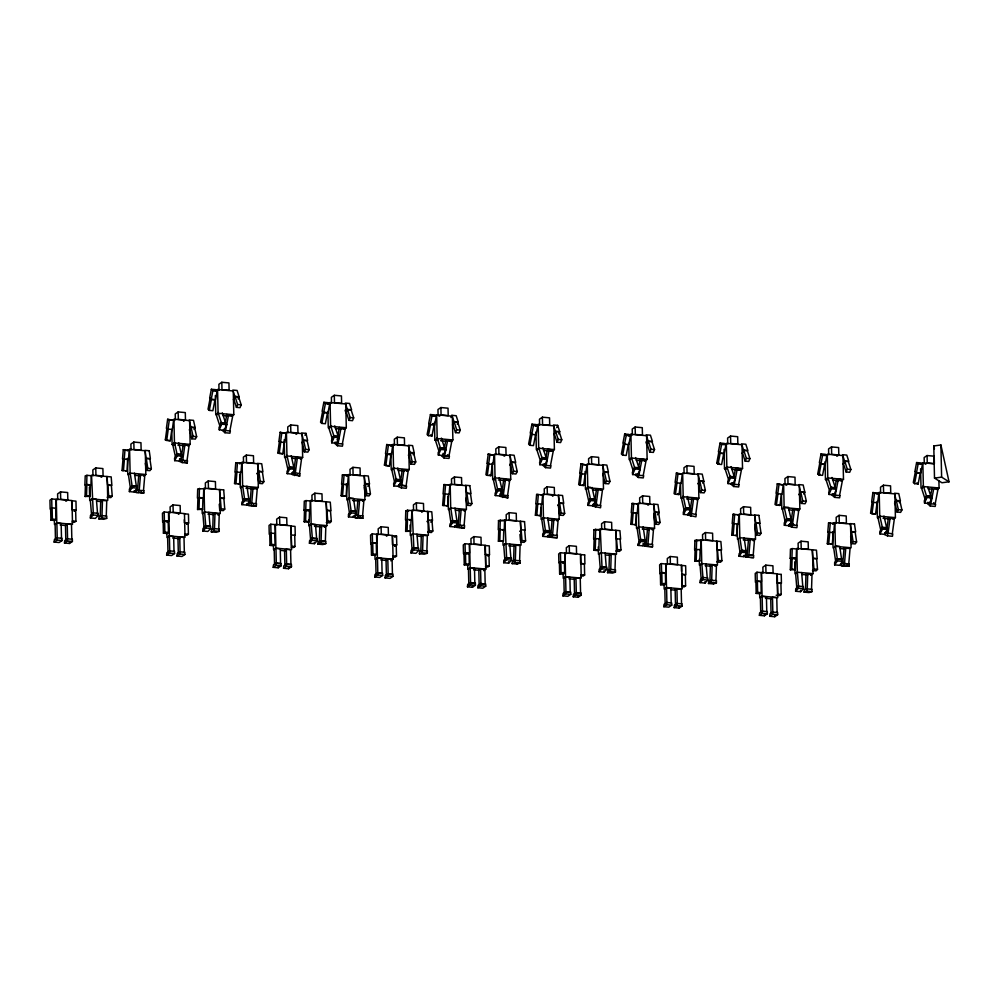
<?xml version="1.0" encoding="UTF-8"?>
<svg xmlns="http://www.w3.org/2000/svg" width="999" height="999" viewBox="0 0 999 999"><rect width="100%" height="100%" fill="white"/><g stroke="black" fill="none" stroke-linecap="round" stroke-linejoin="round"><path stroke-width="1.5" d="M85.052 496.466L85.415 485.027L86.876 484.552L86.513 496.003L85.052 496.466L90.085 496.328L90.434 484.877L88.973 485.352M86.95 475.324L85.202 475.886L84.903 485.039L86.663 484.478L86.95 475.324L91.234 475.711L90.946 484.865L89.186 485.427M98.776 518.843L101.711 517.894L101.773 515.609L106.768 516.058L106.693 518.356L103.771 519.293L98.776 518.843L99.138 516.458L101.985 515.696L102.472 500.437L106.756 500.824L106.269 516.071M100.237 516.258L100.712 500.998L102.472 500.437M199.45 488.349L199.163 497.502L203.446 497.889L203.734 488.736L197.702 488.911L197.415 498.064L202.947 497.902L202.585 509.34L197.552 509.49L197.914 498.051M197.552 509.49L199.013 509.015L199.375 497.577M211.276 531.855L211.651 529.482L214.285 528.633L219.268 529.083L219.206 531.368L216.271 532.305L211.276 531.855L214.211 530.919L219.206 531.368M214.211 530.919L214.285 528.633M214.972 513.449L214.485 528.708L212.737 529.27L213.212 514.01L214.972 513.449L219.256 513.836L218.769 529.095M308.279 510.689L303.996 510.302L304.283 501.148L306.044 500.586L310.314 500.974L310.027 510.127L308.067 510.614M304.133 521.728L304.495 510.289L305.956 509.815L305.594 521.266L304.133 521.728L307.704 522.052L309.166 521.59L309.528 510.139M303.996 510.302L305.756 509.74L306.044 500.586M317.869 544.105L318.231 541.72L320.866 540.871L325.861 541.321L325.786 543.606L322.864 544.555L317.869 544.105L320.791 543.156L325.786 543.606M320.791 543.156L320.866 540.871M321.079 540.946L321.553 525.699L325.836 526.086L325.349 541.333L319.318 541.52L319.805 526.261L321.553 525.699M409.777 520.329L411.526 519.767L411.825 510.614L407.542 510.227L405.781 510.789L405.494 519.942L407.467 519.468L407.105 530.906L405.631 531.381L405.994 519.93M407.542 510.227L407.255 519.38L411.526 519.767M405.631 531.381L410.664 531.231L411.026 519.78L409.565 520.254M419.368 553.746L419.73 551.361L422.365 550.511L427.36 550.961L427.285 553.259L424.363 554.195L419.368 553.746L422.29 552.809L427.285 553.259M420.816 551.161L421.303 535.901L423.064 535.339L427.335 535.726L426.86 550.986M422.29 552.809L422.365 550.511M422.577 550.599L423.064 535.339M498.538 520.629L498.251 529.782L504.283 529.607L504.57 520.454L498.538 520.629L504.57 520.454M498.389 541.221L498.751 529.77L500.212 529.308L499.85 540.746L498.389 541.221L503.421 541.071L503.783 529.62L502.322 530.094M499.999 529.22L500.287 520.067M512.112 563.586L512.487 561.201L515.122 560.352L520.104 560.801L520.042 563.099L517.107 564.035L512.112 563.586L515.047 562.649L520.042 563.099M515.047 562.649L515.122 560.352M515.809 545.179L515.322 560.439L513.573 561.001L514.048 545.741L515.809 545.179L520.092 545.566L519.605 560.826M517.107 564.035L517.157 562.512M593.93 529.67L593.643 538.823L599.675 538.648L599.962 529.495L593.93 529.67L596.79 529.932M593.781 550.249L594.143 538.811L595.604 538.336L595.242 549.787L593.781 550.249L597.352 550.574L598.813 550.112L599.175 538.661M595.404 538.261L595.691 529.108M607.517 572.627L607.879 570.242L610.514 569.393L615.509 569.842L615.434 572.14L612.499 573.076L607.517 572.627L610.439 571.678L615.434 572.14M610.439 571.678L610.514 569.393M611.201 554.22L610.726 569.467L608.965 570.042L609.452 554.782L611.201 554.22L615.484 554.607L614.997 569.855M694.892 540.521L694.605 549.687L700.636 549.5L700.923 540.347L694.892 540.521L700.923 540.347M694.742 561.113L695.104 549.662L696.565 549.2L696.203 560.639L694.742 561.113L699.775 560.963L700.137 549.525M696.353 549.113L696.64 539.959M708.466 583.478L708.84 581.093L711.475 580.257L716.458 580.706L716.395 582.991L713.461 583.928L708.466 583.478L711.4 582.542L716.395 582.991M711.4 582.542L711.475 580.257M712.162 565.072L711.675 580.332L709.927 580.894L710.401 565.634L712.162 565.072L716.445 565.459L715.958 580.719M713.461 583.928L713.511 582.405M794.455 558.691L790.172 558.304L790.459 549.15L792.219 548.588L796.503 548.975L796.215 558.129L794.242 558.616M790.321 569.742L790.684 558.291L792.145 557.829L791.782 569.268L790.321 569.742L795.341 569.592L795.704 558.141M790.172 558.304L791.932 557.742L792.219 548.588M804.045 592.107L804.407 589.722L807.042 588.873L812.037 589.335L811.962 591.62L809.04 592.557L804.045 592.107L806.967 591.171L811.962 591.62M806.967 591.171L807.042 588.873M807.741 573.701L807.254 588.96L805.494 589.522L805.981 574.263L807.741 573.701L812.012 574.088L811.538 589.348M443.094 453.384L443.356 455.519L438.374 455.069L438.099 452.934L440.259 447.864L445.254 448.314L445.754 449.887L443.356 455.519M123.277 449.7L129.271 450.162L128.496 459.39L124.226 459.003L125 449.775L123.277 449.7L122.502 458.928L124.438 459.028L123.464 470.554L122.028 470.492L123.002 458.966M125.599 470.816L127.035 470.879L127.997 459.353M136.426 490.122L144.006 490.684L143.806 492.994L135.951 492.407L136.426 490.122L139.223 490.259L140.509 474.887L144.793 475.274L143.494 490.646M137.5 490.184L138.799 474.812M139.011 490.234L138.811 492.544L135.951 492.407M141.071 491.321L140.946 492.857L143.806 492.994M235.776 462.724L241.783 463.186L241.009 472.415L236.726 472.028L237.5 462.799L235.776 462.724L235.002 471.94L236.938 472.052L235.964 483.578L234.54 483.516L235.502 471.978M238.099 483.828L239.535 483.903L240.497 472.365M248.451 505.432L251.311 505.556L251.511 503.259L256.506 503.708L256.306 506.006L248.451 505.432L248.926 503.134L251.723 503.284L253.022 487.912L257.292 488.299L256.006 503.671M250 503.196L251.298 487.824L253.022 487.912M253.446 505.881L253.571 504.345M345.654 484.552L347.59 484.652L348.364 475.424L342.37 474.962L341.583 484.19L343.519 484.29L342.545 495.816L341.121 495.754L342.083 484.228M344.081 475.037L343.306 484.265L347.59 484.652M341.121 495.754L346.116 496.141L347.09 484.615M355.032 517.669L357.904 517.807L358.092 515.496L363.087 515.946L362.887 518.256L355.032 517.669L355.519 515.384L358.304 515.521L359.603 500.149L363.873 500.536L362.587 515.909M356.593 515.447L357.879 500.074L359.603 500.149M360.152 516.583L360.027 518.119L362.887 518.256M443.868 484.602L449.862 485.064L449.088 494.293L444.805 493.906L445.579 484.69L443.868 484.602L443.094 493.831L445.017 493.931L444.056 505.457L442.619 505.394L443.593 493.868M446.191 505.719L447.614 505.781L448.588 494.255M456.531 527.31L459.403 527.447L459.59 525.137L464.585 525.586L464.398 527.897L456.531 527.31L457.018 525.024L459.802 525.162L461.101 509.79L465.384 510.177L464.085 525.549M458.091 525.087L459.378 509.715L461.101 509.79M461.526 527.759L461.663 526.223M536.613 494.443L542.619 494.917L541.845 504.133L537.562 503.746L538.336 494.53L536.613 494.443L535.839 503.671L537.774 503.771L536.8 515.297L535.377 515.234L536.338 503.708M538.936 515.559L540.372 515.621L541.333 504.095M549.288 537.15L549.762 534.865L552.347 534.977L557.342 535.427L557.142 537.737L549.288 537.15L557.142 537.737M550.836 534.927L552.135 519.555L553.858 519.63L558.129 520.017L556.843 535.389M552.147 537.287L552.347 534.977M552.559 535.002L553.858 519.63M632.005 503.484L638.011 503.946L637.237 513.174L632.954 512.787L633.728 503.558L632.005 503.484L631.231 512.712L633.166 512.812L632.192 524.338L630.769 524.275L631.73 512.749M634.328 524.6L635.764 524.662L636.738 513.136M644.68 546.191L647.552 546.328L647.739 544.018L652.734 544.467L652.534 546.778L644.68 546.191L645.167 543.906L647.951 544.043L649.25 528.671L653.521 529.058L652.235 544.43M646.241 543.968L647.527 528.596L649.25 528.671M732.966 514.335L732.192 523.563L738.186 524.025L738.973 514.81L732.966 514.335L734.69 514.423L733.915 523.638M731.718 535.127L732.692 523.601L734.128 523.663L733.154 535.202L731.718 535.127L736.725 535.514L737.687 523.988M745.641 557.055L748.501 557.18L748.701 554.87L753.696 555.319L753.496 557.629L745.641 557.055L746.116 554.757L753.196 555.282L754.482 539.91L748.488 539.448L747.19 554.82M748.913 554.895L750.199 539.522M828.546 522.964L834.54 523.439L833.765 532.654L829.482 532.267L830.269 523.051L828.546 522.964L827.771 532.192L829.707 532.292L828.733 543.818L827.297 543.756L828.271 532.23M830.868 544.08L832.292 544.143L833.266 532.617M841.22 565.671L844.08 565.809L844.28 563.498L849.262 563.948L849.075 566.258L841.22 565.671L841.695 563.386L848.763 563.911L850.062 548.538L844.068 548.076L842.769 563.448M844.492 563.523L845.778 548.151M179.545 458.816L179.683 461.088L174.688 460.639L174.55 458.366L176.898 454.008L181.893 454.458L182.293 456.243L179.683 461.088M500.124 493.718L500.274 495.991L495.279 495.541L495.129 493.269L497.49 488.911L502.472 489.36L502.884 491.146L500.274 495.991M167.645 419.255L169.293 419.967L168.044 429.083L172.328 429.47L173.576 420.354L167.645 419.255L166.396 428.359L168.269 429.058L166.708 440.447L170.28 440.771L171.84 429.383M166.708 440.447L165.335 439.847L166.895 428.459M182.205 462.574L182.517 460.289L180.045 459.215L179.458 461.376L182.205 462.574L187.2 463.024L187.512 460.739L182.517 460.289M184.815 445.079L182.742 460.264L181.094 459.552L183.167 444.355L189.098 445.467L187.013 460.651M280.145 432.267L281.793 432.992L280.557 442.107L284.827 442.495L286.076 433.379L280.145 432.267L278.908 441.383L280.769 442.07L279.208 453.459L282.779 453.783L284.34 442.395M279.208 453.459L277.834 452.859L279.395 441.471M291.958 474.388L292.545 472.24L300.012 473.763L299.7 476.036L291.958 474.388L294.455 474.612M295.667 457.38L293.594 472.564L295.242 473.289L297.315 458.104L295.667 457.38L299.95 457.767M294.705 475.586L295.017 473.314M299.513 473.676L301.598 458.491L297.315 458.104M386.738 444.518L388.386 445.229L387.137 454.345L391.421 454.732L392.657 445.616L386.738 444.518L385.489 453.621L390.921 454.645L389.36 466.034L384.428 465.109L385.976 453.721M385.801 465.709L387.35 454.32M398.751 485.114L398.539 486.638L401.286 487.837L406.281 488.286L406.593 486.001L399.125 484.478L401.623 484.702M401.286 487.837L401.598 485.551M401.823 485.526L403.896 470.342L402.247 469.617L400.174 484.802L401.823 485.526L406.106 485.914L408.179 470.729L403.896 470.342M488.236 454.158L486.988 463.274L488.636 463.986L492.919 464.373L494.168 455.257L488.236 454.158L494.168 455.257M488.636 463.986L489.885 454.882M487.3 475.349L488.861 463.961L487.487 463.361L485.926 474.75L487.3 475.349L490.859 475.674L492.42 464.285M502.797 497.477L503.109 495.192L508.091 495.654L507.779 497.927L500.049 496.278L500.636 494.118L503.321 495.167L505.407 479.982L503.758 479.27L501.673 494.455M507.604 495.554L509.677 480.369L505.182 479.395M580.981 463.998L579.745 473.114L581.393 473.826L585.664 474.213L586.913 465.097L580.981 463.998L586.913 465.097M581.393 473.826L582.629 464.722M580.044 485.189L581.605 473.801L580.232 473.201L578.671 484.59L580.044 485.189L583.616 485.514L585.177 474.125M595.541 507.317L595.854 505.032L600.849 505.494L600.536 507.767L592.794 506.118L593.381 503.958L596.078 505.007L598.151 489.822L596.503 489.11L594.43 504.295L597.277 504.545M600.349 505.394L602.434 490.209L600.786 489.498M676.385 473.039L678.034 473.751L676.785 482.867L681.068 483.254L682.305 474.138L676.385 473.039L675.137 482.142L676.997 482.842L675.449 494.23L679.008 494.555L680.569 483.166M675.624 482.242L674.075 493.631L675.449 494.23M691.271 513.224L688.773 512.999L696.241 514.522L695.928 516.808L688.186 515.159L688.398 513.636L690.896 513.861M691.695 499.662L689.822 513.324L691.47 514.048L693.543 498.863L691.895 498.139M690.933 516.358L691.246 514.073M695.754 514.435L697.826 499.25L696.178 498.526M777.334 483.891L776.098 493.007L777.746 493.718L782.017 494.105L783.266 485.002L777.334 483.891L783.266 485.002M777.746 493.718L778.983 484.615M776.398 505.082L777.959 493.693L776.585 493.094L775.024 504.483L776.398 505.082L779.969 505.407L781.53 494.018M791.895 527.21L792.207 524.937L797.202 525.387L796.89 527.659L791.895 527.21L789.148 526.011L789.36 524.487M793.631 524.438L790.783 524.188L792.856 509.003L794.505 509.715L792.432 524.9L789.734 523.851L793.481 524.188M796.702 525.287L798.788 510.102L797.14 509.39M872.914 492.519L874.562 493.244L873.313 502.347L877.597 502.734L878.845 493.631L872.914 492.519L871.665 501.635L873.538 502.322L871.977 513.711L875.549 514.035L877.097 502.647M871.977 513.711L870.604 513.111L872.164 501.723M884.939 533.116L884.727 534.64L887.474 535.839L892.469 536.288L892.781 534.015L885.314 532.479L887.811 532.704M888.436 517.632L886.35 532.817L887.999 533.528L890.084 518.344L894.355 518.731L892.282 533.916M887.474 535.839L887.786 533.566M643.094 543.468L643.106 545.841L638.124 545.392L637.924 544.08L640.596 539.46L645.591 539.91L645.878 541.883L643.106 545.841M211.351 389.273L209.653 398.102L211.201 399.45L215.472 399.837L217.17 391.009L215.622 389.66L211.351 389.273L212.887 390.621L217.17 391.009M211.201 399.45L212.887 390.621M209.315 410.389L211.426 399.363L210.14 398.251L208.017 409.278L209.315 410.389L212.874 410.714L214.997 399.687L211.426 399.363M225.175 423.214L226.86 414.385M224.937 432.717L225.362 430.519L230.357 430.969L229.932 433.179L224.937 432.717L222.365 430.482M229.87 430.819L232.692 416.121L228.409 415.734L225.587 430.432L224.038 429.095M323.851 402.297L322.153 411.126L323.701 412.462L327.984 412.849L329.67 404.033L328.134 402.684L323.851 402.297L325.399 403.646L329.67 404.033M323.701 412.462L325.399 403.646M321.815 423.414L323.926 412.387L322.64 411.263L320.529 422.29L321.815 423.414L325.374 423.738L327.497 412.712L323.926 412.387M335.14 442.033L334.865 443.494L337.437 445.741L342.432 446.191L342.857 443.993L337.862 443.531L337.437 445.741M337.674 436.226L339.36 427.41M338.087 443.456L340.909 428.758L345.192 429.145L342.37 443.843M430.432 414.535L428.733 423.364L430.282 424.712L434.565 425.099L436.263 416.271L434.715 414.922L430.432 414.535L431.98 415.884L436.263 416.271M430.282 424.712L431.98 415.884M428.396 435.651L430.519 424.625L429.22 423.501L427.11 434.54L428.396 435.651L431.968 435.976L434.078 424.95L432.792 423.826M444.255 448.476L445.954 439.647M444.018 457.979L444.443 455.781L449.438 456.231L449.013 458.429L444.018 457.979L441.446 455.744M444.667 455.694L447.49 440.996L451.773 441.383L448.951 456.081L444.667 455.694L443.131 454.358M531.93 424.188L530.244 433.004L531.78 434.353L536.063 434.74L537.762 425.911L536.213 424.563L531.93 424.188L533.478 425.524L537.762 425.911M531.78 434.353L533.478 425.524M529.895 445.304L532.017 434.265L530.731 433.154L528.608 444.18L529.895 445.304L533.466 445.616L535.576 434.59M543.231 463.911L542.944 465.384L545.529 467.632L550.511 468.081L550.936 465.871L545.941 465.422L545.529 467.632M545.754 458.116L547.165 450.761M550.449 465.721L553.271 451.024L549 450.636L546.178 465.347L544.63 463.998M624.687 434.028L622.989 442.844L624.537 444.193L628.821 444.58L630.506 435.751L628.97 434.415L624.687 434.028L626.236 435.364L630.506 435.751M624.537 444.193L626.236 435.364M622.652 455.144L624.762 444.105L623.476 442.994L621.366 454.021L622.652 455.144L626.211 455.457L628.334 444.43M635.976 473.751L635.701 475.224L638.274 477.472L643.269 477.922L643.693 475.711L638.698 475.262L638.274 477.472M638.511 467.957L640.197 459.128L644.48 459.515M638.923 475.187L641.745 460.477L640.197 459.128M643.206 475.574L646.028 460.864L641.745 460.477M720.079 443.057L718.381 451.885L719.929 453.234L724.213 453.621L725.911 444.792L724.362 443.444L720.079 443.057L721.628 444.405L725.911 444.792M718.044 464.173L720.154 453.146L723.726 453.471L721.615 464.498L718.044 464.173L716.758 463.061L718.868 452.023M719.929 453.234L721.628 444.405M731.38 482.792L731.093 484.265L733.666 486.501L738.661 486.963L739.085 484.752L734.09 484.303L733.666 486.501M733.903 476.998L735.314 469.642M738.448 468.431L735.601 468.169L737.137 469.518L734.315 484.215L732.779 482.879M738.598 484.602L741.42 469.905L737.137 469.518M821.041 453.921L819.342 462.737L820.891 464.085L825.174 464.473L826.86 455.656L825.311 454.308L821.041 453.921L822.589 455.269L826.86 455.656M817.719 473.913L819.829 462.887L821.116 464.011L824.687 464.323L822.564 475.362L819.005 475.037L817.719 473.913L820.092 474.125M820.891 464.085L822.589 455.269M819.005 475.037L821.116 464.011M832.329 493.643L832.055 495.117L834.627 497.365L839.622 497.814L840.047 495.604L835.052 495.154L834.627 497.365M834.864 487.849L836.275 480.494M836.55 479.021L838.099 480.369L835.276 495.079L833.728 493.731M839.56 495.467L842.382 480.756L840.833 479.408L837.986 479.158M916.607 462.549L914.922 471.366L916.47 472.714L920.741 473.101L922.439 464.273L920.891 462.937L916.607 462.549L918.156 463.898L922.439 464.273M916.47 472.714L918.156 463.898M914.572 483.666L916.695 472.639L915.409 471.516L913.286 482.542L914.572 483.666L918.143 483.978L920.254 472.952L916.695 472.639M927.909 502.272L927.621 503.746L930.206 505.993L935.201 506.443L935.613 504.233L930.631 503.783L930.206 505.993M930.444 496.478L932.129 487.649M936.413 488.036L937.961 489.385L935.139 504.095L933.59 502.747M217.532 413.561L216.571 415.809L219.967 426.298L221.403 422.914L218.019 412.437M221.166 422.602L219.018 427.672L219.28 429.807L224.275 430.257L226.673 424.625L226.161 423.052L221.166 422.602L221.678 424.175L219.28 429.807M233.404 399.725L234.84 396.353L232.804 390.072L237.088 390.459L239.123 396.74L238.162 398.988M235.077 396.665L233.878 399.475L236.426 407.342L239.997 407.667L241.196 404.845L238.649 396.99L235.077 396.665L237.625 404.533L236.426 407.342M330.032 426.585L329.083 428.833L332.467 439.31L333.903 435.939L330.519 425.462M333.678 435.626L331.518 440.684L331.78 442.819L336.775 443.269L339.173 437.649L338.661 436.076L333.678 435.626L334.178 437.2L331.78 442.819M347.352 409.378L351.623 409.765L349.588 403.471L345.317 403.084L347.352 409.378L345.904 412.749L345.092 410.239M347.59 409.69L346.391 412.5L348.926 420.354L352.497 420.679L353.696 417.869L351.149 410.015L347.59 409.69L350.125 417.545L348.926 420.354M337.05 439.872L338.661 436.076M450.936 417.582L451.898 415.334L456.181 415.721L458.216 422.003L457.255 424.25M438.374 455.069L440.771 449.438L440.259 447.864M452.497 424.987L453.933 421.615L451.898 415.334M454.17 421.928L452.972 424.737L455.519 432.604L459.078 432.929L460.277 430.107L457.729 422.252L454.17 421.928L456.718 429.795L455.519 432.604M538.124 448.464L537.162 450.724L540.559 461.201L541.995 457.829L539.023 448.651M541.758 457.505L539.597 462.574L539.872 464.71L544.867 465.159L547.265 459.528L546.753 457.967L541.758 457.505L542.27 459.078L539.872 464.71M556.718 427.609L557.679 425.362L553.396 424.975L555.432 431.256L553.995 434.627M555.669 431.568L554.47 434.39L557.017 442.245L560.576 442.569L561.775 439.76L559.24 431.893L555.669 431.568L558.216 439.435L557.017 442.245M558.753 433.891L559.715 431.643L557.679 425.362M630.869 458.304L629.919 460.564L633.304 471.041L634.74 467.669L639.023 468.044L635.626 457.567M632.617 474.55L632.355 472.415L634.515 467.345L639.497 467.807L640.009 469.368L637.612 475L632.617 474.55L635.014 468.918L631.78 458.491M648.189 441.096L652.459 441.483L650.424 435.202L646.153 434.815L648.189 441.096L646.74 444.48L645.928 441.958M648.426 441.408L647.227 444.23L649.762 452.085L653.334 452.41L654.532 449.6L651.985 441.733L648.426 441.408L650.961 449.275L649.762 452.085M726.273 467.345L725.311 469.592L728.708 480.082L729.657 477.822M729.907 476.386L727.747 481.456L728.021 483.591L733.004 484.04L735.401 478.409L734.902 476.835L729.907 476.386L730.419 477.959L728.021 483.591M742.145 453.509L743.581 450.137L741.545 443.856L745.828 444.243L747.864 450.524L743.581 450.137M743.818 450.449L742.619 453.259L745.167 461.126L748.726 461.451L749.924 458.628L747.377 450.774L743.818 450.449L746.365 458.316L745.167 461.126M827.222 478.209L826.26 480.457L829.657 490.934L830.619 488.686M828.97 494.443L828.708 492.307L830.856 487.25L835.851 487.699L836.363 489.273L833.965 494.892L828.97 494.443L831.368 488.823L828.134 478.384M843.094 464.373L844.542 461.001L842.507 454.707L846.777 455.094L848.813 461.376L844.542 461.001M844.779 461.313L843.581 464.123L846.116 471.978L849.687 472.302L850.886 469.493L848.338 461.625L844.779 461.313L847.314 469.168L846.116 471.978M926.672 496.191L925.236 499.562L921.84 489.085L923.276 485.701L926.947 497.44L924.55 503.071L929.545 503.521L931.942 497.902L931.43 496.328L926.435 495.879L924.275 500.936L924.55 503.071M930.356 498.851L931.43 496.328M173.913 443.306L172.864 445.242L175.562 457.18L177.123 454.283L174.425 442.332M189.273 430.032L190.846 427.135L189.223 419.967L193.506 420.354L195.117 427.51L194.081 429.458M174.688 460.639L177.298 455.794L176.898 454.008M191.783 438.786L193.082 436.363L191.071 427.397L194.63 427.722L196.653 436.688L195.354 439.098L191.783 438.786L189.76 429.82M286.413 456.318L285.364 458.254L288.062 470.204L289.623 467.295L286.938 455.357M304.97 435.302L306.006 433.366L301.723 432.979L303.346 440.147L302.297 442.082M303.571 440.422L302.26 442.844L304.283 451.798L307.854 452.122L309.153 449.7L307.143 440.746L303.571 440.422L305.594 449.375L304.283 451.798M289.398 467.02L287.05 471.378L287.2 473.651L292.183 474.1L294.792 469.268L294.393 467.47L289.398 467.02L289.81 468.818L287.2 473.651M408.366 455.294L409.927 452.385L408.316 445.229L412.587 445.616L414.21 452.772L413.161 454.707M410.152 452.659L408.853 455.082L410.864 464.048L414.435 464.36L415.746 461.95L413.723 452.984L410.152 452.659L412.175 461.625L410.864 464.048M395.979 479.27L393.631 483.616L393.781 485.901L398.776 486.351L401.386 481.506L400.974 479.72L395.979 479.27L396.391 481.056L393.781 485.901M396.216 479.545L394.642 482.442L391.945 470.504L393.519 467.594L396.216 479.545L400.487 479.932L397.802 467.982M494.493 478.209L493.456 480.144L496.141 492.082L497.714 489.185L501.985 489.572L499.3 477.622M509.865 464.935L511.426 462.038L509.815 454.87L514.098 455.257L515.709 462.425L511.426 462.038M511.65 462.312L510.352 464.722L512.375 473.688L515.934 474.001L517.245 471.59L515.222 462.624L511.65 462.312L513.673 471.266L512.375 473.688M495.279 495.541L497.889 490.696L495.017 477.235M500.711 492.632L502.472 489.36M587.774 487.075L586.201 489.985L588.898 501.923L590.459 499.025L587.774 487.075L590.621 487.337M603.134 473.813L604.183 471.878L602.559 464.71L606.843 465.097L608.466 472.265L604.183 471.878M604.407 472.152L603.096 474.562L605.119 483.528L608.691 483.853L609.989 481.431L607.979 472.465L604.407 472.152L606.43 481.106L605.119 483.528M590.234 498.751L587.887 503.109L588.024 505.382L593.019 505.831L595.629 500.986L595.229 499.2L590.234 498.751L590.646 500.536L588.024 505.382M682.642 497.09L681.593 499.025L684.29 510.964L685.863 508.066L690.134 508.454L687.449 496.503M698.014 483.816L699.575 480.919L697.964 473.751L702.235 474.138L703.858 481.293L702.809 483.229M699.799 481.181L698.501 483.603L700.511 492.569L704.083 492.882L705.394 490.472L703.371 481.506L699.799 481.181L701.822 490.147L700.511 492.569M683.428 514.423L683.279 512.15L685.626 507.792L690.621 508.241L691.033 510.027L688.423 514.872L683.428 514.423L686.038 509.577L683.166 496.116M783.603 507.942L782.554 509.877L785.251 521.828L786.812 518.918L784.128 506.98L788.398 507.367L791.096 519.305L786.812 518.918M798.963 494.667L800.536 491.77L798.913 484.602L803.196 484.99L804.819 492.157L803.77 494.093M800.761 492.045L799.45 494.468L801.473 503.421L805.044 503.746L806.343 501.323L804.32 492.37L800.761 492.045L802.784 500.998L801.473 503.421M786.588 518.643L784.24 523.001L784.377 525.274L789.372 525.724L791.982 520.891L791.583 519.093L786.588 518.643L786.987 520.442L784.377 525.274M894.542 503.296L896.115 500.399L894.492 493.231L898.775 493.618L900.386 500.786L899.35 502.722M896.34 500.674L895.029 503.096L897.052 512.05L900.611 512.375L901.922 509.952L899.899 500.998L896.34 500.674L898.351 509.627L897.052 512.05M882.167 527.272L879.819 531.63L879.957 533.903L884.952 534.353L887.562 529.507L887.162 527.722L882.167 527.272L882.567 529.058L879.957 533.903M882.392 527.547L880.831 530.444L878.133 518.506L879.694 515.596L882.392 527.547L886.675 527.934L883.978 515.984M131.868 485.676L129.37 489.235L129.383 491.608L134.378 492.057L137.15 488.099L136.863 486.126L131.868 485.676L132.155 487.649L129.383 491.608M132.08 485.901L130.419 488.274L128.484 475.099L130.145 472.727L132.08 485.901L136.364 486.288L134.428 473.114M146.391 470.354L147.777 468.369L146.316 458.491L149.887 458.816L151.349 468.693L149.962 470.679L146.391 470.354L145.355 463.299M256.943 473.651L258.604 471.278L257.442 463.374L261.726 463.761L262.887 471.665L258.604 471.278M258.828 471.516L257.442 473.489L258.891 483.366L262.462 483.691L263.848 481.718L262.387 471.828L258.828 471.516L260.277 481.393L258.891 483.366M244.368 498.688L241.87 502.26L241.883 504.632L246.878 505.082L249.65 501.123L249.363 499.138L244.368 498.688L244.655 500.661L241.883 504.632M244.58 498.926L242.919 501.298L240.984 488.124L242.645 485.751L244.58 498.926L248.863 499.313L246.928 486.138M349.225 497.989L347.565 500.362L349.513 513.536L351.173 511.163L349.225 497.989L353.509 498.376L355.444 511.55L351.173 511.163M364.023 485.739L365.409 483.753L368.968 484.078L370.429 493.956L369.043 495.941L365.472 495.616L364.235 487.15M367.807 486.288L369.468 483.903L368.306 475.999L364.023 475.611M350.949 510.939L348.451 514.497L348.476 516.87L353.459 517.32L356.231 513.361L355.944 511.388L350.949 510.939L351.248 512.912L348.476 516.87M365.472 495.616L366.858 493.631L365.409 483.753M452.447 520.579L449.962 524.138L449.975 526.51L454.97 526.96L457.742 523.001L457.442 521.028L452.447 520.579L452.747 522.552L449.975 526.51M452.672 520.804L451.011 523.189L449.063 510.014L450.736 507.629L452.672 520.804L456.955 521.191L455.007 508.016M466.983 505.257L468.369 503.271L466.908 493.394L470.479 493.718L471.928 503.596L470.541 505.581L466.983 505.257L465.934 498.201M557.779 505.382L559.44 503.009L558.279 495.104L562.562 495.492L563.723 503.396L559.44 503.009M559.665 503.234L558.279 505.219L559.727 515.097L563.299 515.422L564.685 513.436L563.224 503.558L559.665 503.234L561.113 513.111L559.727 515.097M545.204 530.419L542.707 533.978L542.719 536.351L547.714 536.8L550.486 532.842L550.199 530.869L545.204 530.419L545.491 532.392L542.719 536.351M653.671 514.26L655.057 512.275L658.616 512.599L660.077 522.477L658.691 524.463L655.119 524.138L653.883 515.671M657.454 514.81L659.115 512.425L657.954 504.52L653.671 504.133L654.832 512.037L659.115 512.425M638.124 545.392L640.896 541.433L638.873 526.51L637.212 528.883L639.16 542.057L640.821 539.685L645.092 540.072L643.156 526.898M655.119 524.138L656.505 522.152L655.057 512.275M754.632 525.112L756.018 523.126L759.577 523.451L761.038 533.329L759.652 535.314L756.081 534.989L754.832 526.523M741.558 550.312L739.06 553.871L739.073 556.243L744.068 556.705L746.84 552.734L746.553 550.761L741.558 550.312L741.845 552.285L739.073 556.243M739.834 537.362L741.77 550.536L740.109 552.922L738.174 539.747M756.081 534.989L757.467 533.016L756.018 523.126M837.137 558.941L834.64 562.499L834.652 564.872L839.647 565.322L842.419 561.363L842.12 559.39L837.137 558.941L837.424 560.914L834.652 564.872M837.349 559.165L841.633 559.552L839.684 546.378L835.414 545.991L837.349 559.165L835.688 561.55L833.753 548.376M851.66 543.618L853.046 541.633L851.585 531.755L855.156 532.08L856.605 541.957L855.219 543.943L851.66 543.618L850.624 536.563M107.218 476.61L107.755 500.374L92.07 498.951L90.385 500.686L91.533 514.835L93.269 513.024L91.533 475.199L111.189 476.898L111.876 485.377L107.605 485.002L106.905 476.511M108.679 495.791L107.23 497.29L110.802 497.614L112.238 496.116L111.376 485.502L107.817 485.177L108.679 495.791L112.238 496.116M93.057 512.849L90.459 515.546L90.347 517.969L95.342 518.419L98.214 515.422L98.039 513.299L93.057 512.849L93.219 514.972L90.347 517.969M219.743 510.314L221.179 508.803L220.317 498.201L223.888 498.526L224.75 509.128L223.301 510.639L219.743 510.314L219.243 504.245M205.557 525.861L202.959 528.571L202.847 530.993L207.842 531.443L210.714 528.434L210.552 526.311L205.557 525.861L205.732 527.984L202.847 530.993M205.769 526.048L204.033 527.847L202.884 513.698L204.62 511.9L205.769 526.048L210.052 526.436L208.891 512.287M311.201 524.138L309.478 525.949L310.627 540.097L312.35 538.286L311.201 524.138L315.484 524.525L316.633 538.673L312.35 538.286M327.759 521.053L326.323 522.552L329.882 522.877L331.331 521.378L330.469 510.764L326.898 510.439L327.759 521.053L331.331 521.378M312.138 538.111L309.553 540.809L309.428 543.231L314.423 543.681L317.307 540.684L317.133 538.561L312.138 538.111L312.312 540.234L309.428 543.231M412.699 533.778L410.976 535.589L412.125 549.737L413.848 547.927L412.112 510.102L427.809 511.513L428.346 535.277L412.649 533.853L410.314 535.452L410.077 525.062M426.96 521.59L428.396 520.079L429.258 530.694L427.822 532.192L431.393 532.517L432.829 531.018L431.968 520.404M430.744 522.09L432.467 520.292L431.78 511.8L427.497 511.413L428.184 519.905L432.467 520.292M413.636 547.752L411.051 550.449L410.926 552.872L415.921 553.334L418.806 550.324L418.631 548.201L413.636 547.752L413.811 549.875L410.926 552.872M505.457 543.618L503.721 545.429L504.87 559.577L506.605 557.767L504.87 519.942L520.554 521.353L521.103 545.117L505.407 543.693L503.059 545.292L502.959 540.834M519.717 531.431L521.153 529.92L522.015 540.534L525.586 540.859L524.712 530.244M506.393 557.592L503.796 560.289L503.683 562.724L508.678 563.174L511.55 560.164L511.388 558.041L506.393 557.592L506.568 559.715L503.683 562.724M525.586 540.859L524.138 542.357L520.579 542.032M600.849 552.659L599.125 554.47L600.274 568.618L601.997 566.808L600.262 528.983L615.958 530.394L616.495 554.145L600.799 552.734L598.451 554.333L598.289 546.903M616.545 538.961L617.407 549.575L615.971 551.073L619.53 551.398L620.978 549.9L620.117 539.285M601.785 566.633L599.188 569.33L599.075 571.753L604.07 572.202L606.955 569.205L606.78 567.082L601.785 566.633L601.96 568.756L599.075 571.753M718.368 560.427L716.932 561.938L720.491 562.25L721.927 560.751L721.066 550.137L717.507 549.812L718.368 560.427L721.927 560.751M702.747 577.484L700.149 580.194L700.037 582.617L705.032 583.066L707.904 580.057L707.742 577.934L702.747 577.484L702.921 579.607L700.037 582.617M813.948 569.055L812.499 570.566L816.071 570.879L817.507 569.38L816.645 558.766L813.086 558.441L813.948 569.055L817.507 569.38M798.313 586.113L795.728 588.823L795.616 591.246L800.599 591.695L803.483 588.686L803.308 586.563L798.313 586.113L798.488 588.236L795.616 591.246M65.872 501.286L67.82 499.95L67.657 492.532L60.527 491.883L57.592 493.881L57.73 499.812M101.111 477.322L103.072 475.999L102.897 468.581L95.767 467.932L92.832 469.93L92.969 475.861M133.829 442.07L134.003 449.488L141.134 450.137L140.959 442.707L133.829 442.07L130.894 444.056L131.031 450M183.516 421.341L185.464 420.005L185.302 412.587L178.159 411.938L175.237 413.936L175.362 419.867M221.815 382.28L221.978 389.697L229.108 390.347L228.946 382.917L221.815 382.28L218.881 384.265L219.018 390.209M51.711 498.963L49.95 500.149L50.15 509.065L51.911 507.867L56.194 508.254L55.994 499.35L51.711 498.963L51.911 507.867M127.248 450.924L129.583 449.325L145.28 450.749L145.817 474.5L143.469 476.098M215.222 391.133L217.57 389.535L233.267 390.959L233.803 414.71L231.456 416.308M52.373 519.13L52.123 508.004L50.649 508.991L50.912 520.129L52.373 519.13L55.944 519.455L55.682 508.316M55.944 519.455L54.47 520.454L50.912 520.129M56.818 522.902L56.281 499.15L71.978 500.561L72.515 524.325L56.818 522.902L54.47 524.5L54.371 520.042M74.188 511.126L75.662 510.127L75.912 521.266L74.45 522.252L72.065 522.04M92.07 498.951L89.723 500.549L89.423 487.187M145.817 474.5L130.132 473.089L127.785 474.687L127.41 458.354M171.778 429.707L172.115 444.555L174.463 442.957L190.16 444.38L189.61 420.616L173.926 419.205L174.463 442.957M233.803 414.71L218.107 413.299L215.759 414.897L215.322 395.592M56.881 523.139L55.12 524.325L55.457 539.173L57.218 537.986L56.881 523.139L61.164 523.526L61.501 538.374M74.401 511.251L76.161 510.052L75.961 501.148L71.678 500.761L71.878 509.677L76.161 510.052M67.233 524.063L65.472 525.262L65.809 540.109L67.57 538.911L67.233 524.063L71.503 524.45L71.841 539.298M187.812 445.966L190.16 444.38M57.005 537.849L54.371 539.647L54.133 542.07L59.128 542.519L62.05 540.534L62 538.299L57.005 537.849L57.068 540.072L54.133 542.07M67.358 538.786L64.71 540.571L64.473 543.006L69.468 543.456L72.403 541.458L72.353 539.235L67.358 538.786L67.408 541.008L64.473 543.006M178.371 514.298L180.332 512.974L180.157 505.544L173.027 504.907L170.092 506.893L170.23 512.837M208.267 480.956L208.441 488.374L215.572 489.023L215.409 481.593L208.267 480.956L205.344 482.942L205.469 488.886M246.328 455.082L246.503 462.512L253.634 463.149L253.459 455.731L246.328 455.082L243.394 457.08L243.531 463.024M296.016 434.353L297.964 433.029L297.802 425.599L290.672 424.962L287.737 426.948L287.874 432.892M334.315 395.292L334.478 402.722L341.621 403.371L341.446 395.941L334.315 395.292L331.381 397.29L331.518 403.234M164.211 511.975L162.45 513.174L162.65 522.077L164.41 520.891L168.694 521.278L168.494 512.362L164.211 511.975L164.41 520.891M239.748 463.948L242.095 462.35L257.779 463.761L258.316 487.524L255.981 489.123M327.722 404.158L330.07 402.56L345.766 403.983L346.303 427.734L343.956 429.333M164.623 521.016L163.162 522.015L163.411 533.154L166.983 533.478L168.444 532.479L168.194 521.341L164.623 521.016L164.872 532.155L163.411 533.154M166.933 522.465L168.694 521.278M169.318 535.926L168.781 512.162L184.478 513.586L185.015 537.337L169.318 535.926L166.983 537.512L166.883 533.066M186.701 524.138L188.162 523.139L188.411 534.278L186.95 535.277L184.565 535.064M204.57 511.975L204.033 488.211L219.718 489.635L220.267 513.386L204.57 511.975L202.223 513.561L202.123 509.115M258.316 487.524L242.632 486.101L240.284 487.699L239.985 474.338M286.963 455.981L286.426 432.217L302.123 433.641L302.66 457.392L286.963 455.981L284.615 457.567L284.216 439.76M346.303 427.734L330.619 426.311L328.271 427.909L327.897 411.576M169.393 536.151L167.632 537.35L167.969 552.197L169.73 550.998L169.393 536.151L173.664 536.538L174.001 551.386M186.9 524.275L188.661 523.076L188.461 514.173L184.178 513.786M179.733 537.087L177.972 538.286L178.309 553.134L180.07 551.935L179.733 537.087L184.003 537.474L184.34 552.322M217.919 514.985L220.267 513.386M300.312 458.991L302.66 457.392M169.518 550.874L166.87 552.659L166.633 555.094L171.628 555.544L174.563 553.546L174.513 551.323L169.518 550.874L169.568 553.096L166.633 555.094M179.857 551.798L177.223 553.596L176.973 556.018L181.968 556.468L184.902 554.482L184.852 552.26L179.857 551.798L179.907 554.033L176.973 556.018M279.608 517.145L279.782 524.575L286.913 525.212L286.738 517.794L279.608 517.145L276.673 519.143L276.81 525.074M314.86 493.194L315.022 500.611L322.153 501.261L321.99 493.843L314.86 493.194L311.925 495.192L312.063 501.123M352.922 467.332L353.084 474.75L360.214 475.399L360.052 467.969L352.922 467.332L349.987 469.318L350.125 475.262M397.252 437.2L397.415 444.63L404.558 445.267L404.383 437.849L397.252 437.2L394.318 439.198L394.455 445.129M439.11 416.296L441.071 414.96L448.201 415.609L448.027 408.179L440.896 407.542L437.962 409.528L438.099 415.472M270.791 524.225L269.031 525.412L269.243 534.328L271.004 533.129L275.274 533.516L275.075 524.612L270.791 524.225L271.004 533.129M346.328 476.186L348.676 474.587L364.373 476.011L364.91 499.762L362.562 501.361M390.671 446.053L393.007 444.468L408.703 445.879L409.24 469.63L406.893 471.228M434.315 416.396L436.663 414.797L452.347 416.221L452.884 439.972L450.537 441.57M271.466 544.393L271.204 533.266L269.742 534.253L269.992 545.392L271.466 544.393L275.025 544.717L274.775 533.578M275.025 544.717L273.564 545.716L269.992 545.392M275.911 548.164L275.374 524.413L291.059 525.824L291.596 549.575L275.911 548.164L273.564 549.762L273.464 545.304M326.311 501.873L326.848 525.624L311.151 524.213L308.803 525.811L308.679 519.867M364.91 499.762L349.213 498.351L346.865 499.937L346.503 483.616M409.24 469.63L393.556 468.219L391.208 469.817L390.834 453.484M434.453 422.34L434.852 440.147L437.2 438.561L452.884 439.972M275.974 548.401L274.213 549.587L274.55 564.435L276.311 563.249L280.582 563.636L280.257 548.788L275.974 548.401L276.311 563.249M286.313 549.325L286.651 564.173L290.934 564.56L290.597 549.712L286.313 549.325L284.553 550.524L284.89 565.372M294.742 535.389L294.992 546.528L293.531 547.514L291.159 547.302M324.5 527.222L326.848 525.624M276.099 563.111L273.464 564.91L273.214 567.332L278.209 567.782L281.144 565.796L281.094 563.561L276.099 563.111L276.149 565.334L273.214 567.332M286.438 564.048L283.803 565.834L283.554 568.269L288.549 568.718L291.483 566.72L291.433 564.497L286.438 564.048L286.488 566.271L283.554 568.269M386.451 536.188L388.411 534.852L388.249 527.435L381.106 526.785L378.184 528.783L378.309 534.715M421.703 512.237L423.651 510.901L423.489 503.484L416.358 502.834L413.424 504.832L413.561 510.764M454.42 476.973L454.582 484.39L461.713 485.039L461.55 477.609L454.42 476.973L451.486 478.958L451.623 484.902M504.095 456.243L506.056 454.907L505.881 447.49L498.751 446.84L495.816 448.838L495.954 454.77M542.395 417.182L542.569 424.6L549.7 425.249L549.537 417.832L542.395 417.182L539.472 419.18L539.597 425.112M372.302 533.866L370.542 535.064L370.741 543.968L372.502 542.769L376.773 543.156L376.573 534.253L372.302 533.866L372.502 542.769M535.814 426.036L538.161 424.45L553.846 425.861L554.395 449.612L552.047 451.211M372.714 542.907L371.241 543.906L371.491 555.032L375.062 555.357L376.523 554.358L376.273 543.231L372.714 542.907L372.964 554.045L371.491 555.032M394.792 537.25L396.553 536.051L396.753 544.967L394.992 546.153M377.41 557.804L376.873 534.053L392.557 535.464L393.094 559.228L377.41 557.804L375.062 559.403L374.962 554.944M394.78 546.028L396.241 545.029L396.503 556.168L395.03 557.155L392.657 556.942M450.711 507.992L450.174 484.24L465.871 485.651L466.408 509.403L450.711 507.992L448.364 509.59L448.064 496.216M492.332 463.124L492.707 479.458L495.054 477.859L510.739 479.283L510.202 455.519L494.517 454.108L495.054 477.859M554.395 449.612L538.698 448.201L536.351 449.8L535.951 431.98M377.472 558.041L375.711 559.24L376.049 574.088L377.809 572.889L382.093 573.276L381.755 558.429L377.472 558.041L377.809 572.889M387.812 558.978L386.051 560.164L386.388 575.012L388.149 573.826L392.432 574.2L392.095 559.353L387.812 558.978L388.149 573.826M390.759 560.814L393.094 559.228M464.06 511.001L466.408 509.403M508.391 480.869L510.739 479.283M377.597 572.752L374.962 574.55L374.712 576.972L379.707 577.422L382.642 575.436L382.592 573.201L377.597 572.752L377.647 574.987L374.712 576.972M387.937 573.688L385.302 575.486L385.065 577.909L390.047 578.359L392.982 576.361L392.932 574.138L387.937 573.688L387.987 575.911L385.065 577.909M473.863 536.625L474.026 544.055L481.168 544.692L480.994 537.275L473.863 536.625L470.929 538.623L471.066 544.555M509.103 512.674L509.278 520.104L516.408 520.741L516.246 513.324L509.103 512.674L506.181 514.672L506.306 520.604M552.509 496.203L554.47 494.88L554.295 487.462L547.165 486.813L544.23 488.811L544.368 494.742M591.508 456.68L591.67 464.11L598.801 464.747L598.638 457.33L591.508 456.68L588.573 458.678L588.711 464.61M635.152 427.023L635.314 434.453L642.457 435.089L642.282 427.672L635.152 427.023L632.217 429.021L632.355 434.952M465.047 543.706L463.286 544.905L463.486 553.808L465.247 552.609L469.53 552.996L469.33 544.093L465.047 543.706L465.247 552.609M628.558 435.876L630.906 434.29L646.603 435.701L647.14 459.453L644.792 461.051M463.998 553.746L465.459 552.747L469.031 553.071L469.28 564.198L467.819 565.197L464.248 564.872L463.998 553.746L466.371 553.958M467.557 554.058L469.031 553.071M464.248 564.872L465.709 563.886L469.28 564.198M470.154 567.644L469.617 543.893L485.314 545.304L485.851 569.068L470.154 567.644L467.819 569.243L467.719 564.785M543.468 517.832L542.932 494.08L558.616 495.492L559.153 519.243L543.468 517.832L541.121 519.43L540.846 507.542M587.799 487.699L587.262 463.948L602.959 465.359L603.496 489.123L587.799 487.699L585.451 489.298L585.052 471.478M647.14 459.453L631.455 458.042L629.108 459.64L628.733 443.306M470.229 567.882L470.566 582.729L474.837 583.116L474.5 568.269L470.229 567.882L468.469 569.08L468.806 583.928M487.737 555.993L489.498 554.807L489.298 545.891L485.014 545.504L485.227 554.42L489.498 554.807M480.569 568.818L478.808 570.004L479.145 584.852L480.906 583.666L485.177 584.053L484.84 569.193L480.569 568.818L480.906 583.666M489.248 566.008L485.689 565.684L485.427 554.545L488.998 554.87L489.248 566.008L487.787 567.007L485.402 566.783M483.504 570.654L485.851 569.068M556.818 520.841L559.153 519.243M470.354 582.592L467.707 584.39L467.47 586.813L472.465 587.262L475.399 585.277L475.349 583.041L470.354 582.592L470.404 584.827L467.47 586.813M480.694 583.528L478.059 585.327L477.809 587.749L482.804 588.199L485.739 586.201L485.689 583.978L480.694 583.528L480.744 585.751L477.809 587.749M569.255 545.666L569.43 553.096L576.56 553.733L576.386 546.316L569.255 545.666L566.321 547.664L566.458 553.596M604.507 521.715L604.67 529.145L611.8 529.782L611.638 522.365L604.507 521.715L601.573 523.713L601.71 529.645M647.914 505.244L649.862 503.921L649.7 496.491L642.557 495.854L639.635 497.839L639.76 503.783M686.9 465.721L687.062 473.151L694.205 473.788L694.03 466.371L686.9 465.721L683.965 467.719L684.103 473.651M730.544 436.063L730.719 443.481L737.849 444.13L737.674 436.7L730.544 436.063L727.609 438.049L727.747 443.993M560.439 552.747L558.678 553.933L558.891 562.849L560.651 561.65L564.922 562.037L564.722 553.134L560.439 552.747L560.651 561.65M560.851 561.788L559.39 562.774L559.64 573.913L563.211 574.238L564.672 573.239L564.423 562.1L560.851 561.788L561.113 572.914L559.64 573.913M562.961 563.099L564.423 562.1M563.161 563.236L564.922 562.037M565.559 576.685L565.022 552.934L580.706 554.345L581.243 578.109L565.559 576.685L563.211 578.284L563.074 572.34M638.861 526.873L638.324 503.109L654.008 504.532L654.557 528.284L638.861 526.873L636.513 528.459L636.176 513.611M683.191 496.74L682.654 472.989L698.351 474.4L698.888 498.164L683.191 496.74L680.856 498.339L680.519 483.491M724.063 449.375L724.5 468.681L726.847 467.082L742.532 468.494L741.995 444.742L726.31 443.319L726.847 467.082M565.621 576.923L563.861 578.109L564.198 592.956L565.958 591.77L570.229 592.157L569.892 577.31L565.621 576.923L565.958 591.77M575.961 577.847L574.2 579.045L574.537 593.893L576.298 592.694L580.581 593.081L580.244 578.234L575.961 577.847L576.298 592.694M580.831 563.586L584.39 563.911L584.64 575.049L583.179 576.036L580.806 575.824M652.21 529.882L654.557 528.284M696.54 499.75L698.888 498.164M742.532 468.494L740.184 470.092L731.63 469.318M565.746 591.633L563.111 593.431L562.862 595.854L567.857 596.303L570.791 594.318L570.741 592.082L565.746 591.633L565.796 593.856L562.862 595.854M576.086 592.569L573.451 594.355L573.201 596.79L578.196 597.24L581.131 595.242L581.081 593.019L576.086 592.569L576.136 594.792L573.201 596.79M670.217 556.518L670.379 563.948L677.509 564.597L677.347 557.167L670.217 556.518L667.282 558.516L667.419 564.46M705.456 532.567L705.631 539.997L712.762 540.634L712.587 533.216L705.456 532.567L702.522 534.565L702.659 540.509M743.518 506.705L743.693 514.135L750.823 514.772L750.649 507.355L743.518 506.705L740.584 508.703L740.721 514.635M786.076 485.327L788.024 484.003L795.154 484.64L794.992 477.222L787.861 476.573L784.927 478.571L785.064 484.515M836.85 456.318L838.81 454.982L838.636 447.564L831.505 446.915L828.571 448.913L828.708 454.845M661.4 563.598L659.64 564.797L659.839 573.701L661.6 572.502L665.883 572.889L665.684 563.985L661.4 563.598L661.6 572.502M660.351 573.638L660.601 584.777L662.062 583.778L665.634 584.103L665.384 572.964L661.813 572.639L662.062 583.778M665.634 584.103L664.16 585.089L660.601 584.777M666.508 587.537L665.971 563.786L681.668 565.197L682.205 588.96L666.508 587.537L664.173 589.135L664.035 583.204M716.907 541.246L717.444 565.009L701.76 563.586L699.412 565.184L699.275 559.24M739.822 537.724L739.285 513.973L754.969 515.384L755.506 539.148L739.822 537.724L737.474 539.323L737.137 524.475M784.153 507.592L783.616 483.841L799.312 485.252L799.849 509.015L784.153 507.592L781.805 509.19L781.468 494.343M825.049 461.713L825.461 479.532L827.796 477.934L843.493 479.358L842.956 455.594L827.259 454.183L827.796 477.934M666.57 587.774L664.822 588.973L665.159 603.821L666.907 602.622L666.57 587.774L670.853 588.161L671.191 603.009M676.922 588.711L675.162 589.909L675.499 604.757L677.26 603.558L676.922 588.711L681.193 589.098L681.53 603.945M681.78 574.437L685.351 574.762L685.601 585.901L684.14 586.9L681.755 586.688M753.171 540.734L755.506 539.148M797.502 510.614L799.849 509.015M841.146 480.944L843.493 479.358M666.708 602.484L664.06 604.283L663.823 606.705L668.818 607.155L671.753 605.169L671.69 602.946L666.708 602.484L666.758 604.72L663.823 606.705M677.047 603.421L674.412 605.219L674.163 607.642L679.158 608.091L682.092 606.106L682.042 603.871L677.047 603.421L677.097 605.656L674.163 607.642M765.796 565.147L765.958 572.577L773.089 573.214L772.926 565.796L765.796 565.147L762.861 567.145L762.999 573.089M801.036 541.196L801.21 548.626L808.341 549.263L808.166 541.845L801.036 541.196L798.101 543.194L798.238 549.125M839.098 515.334L839.26 522.764L846.403 523.401L846.228 515.984L839.098 515.334L836.163 517.332L836.3 523.264M883.428 485.202L883.603 492.632L890.733 493.269L890.571 485.851L883.428 485.202L880.506 487.2L880.631 493.144M925.299 464.298L927.247 462.974L934.377 463.611L934.215 456.193L927.084 455.544L924.15 457.542L924.287 463.474M756.98 572.227L755.219 573.426L755.419 582.33L757.18 581.131L761.463 581.518L761.25 572.614L756.98 572.227L757.18 581.131M832.504 524.188L834.852 522.602L850.549 524.013L851.086 547.777L835.401 546.353L833.054 547.952L832.679 531.618M876.847 494.068L879.195 492.47L894.879 493.881L895.416 517.644L893.081 519.23M920.491 464.398L922.839 462.812L934.252 463.836M757.392 581.268L755.918 582.267L756.181 593.394L759.74 593.718L761.213 592.719L760.951 581.593L757.392 581.268L757.642 592.407L756.181 593.394M762.087 596.166L761.55 572.415L777.247 573.826L777.784 597.589L762.087 596.166L759.74 597.764L759.64 593.306M812.487 549.875L813.024 573.638L797.339 572.215L794.992 573.813L794.717 561.938M895.416 517.644L879.732 516.221L877.384 517.819L877.01 501.486M938.898 480.556L939.072 487.987L923.376 486.563L921.028 488.161L920.591 468.856M762.15 596.403L760.389 597.602L760.726 612.449L762.487 611.251L762.15 596.403L766.433 596.79L766.77 611.638M772.489 597.34L770.729 598.526L771.066 613.374L772.826 612.187L772.489 597.34L776.772 597.727L777.11 612.574M781.181 594.53L777.609 594.205L777.359 583.066L780.931 583.391L781.181 594.53L779.707 595.529L776.148 595.204M810.676 575.224L813.024 573.638M936.725 489.572L939.072 487.987M762.274 611.113L759.64 612.911L759.402 615.334L764.385 615.784L767.319 613.798L767.269 611.563L762.274 611.113L762.324 613.349L759.402 615.334M772.627 612.05L769.979 613.848L769.742 616.271L774.737 616.72L777.659 614.735L777.609 612.499L772.627 612.05L772.677 614.273L769.742 616.271M324.076 526.648L325.836 526.086M598.214 530.057L599.962 529.495M714.685 566.021L716.445 565.459M810.264 574.65L812.012 574.088M933.778 445.954L940.896 444.992L949.05 481.805L941.932 482.754L934.502 478.096L933.778 445.954L934.427 448.901M934.502 478.096L941.62 477.147L949.05 481.805M127.56 450.087L129.271 450.162M240.06 463.111L241.783 463.186M348.364 475.424L342.37 474.962M448.139 484.99L449.862 485.064M540.896 494.83L542.619 494.917M636.288 503.871L638.011 503.946M737.25 514.722L738.973 514.81M635.302 513.074L637.237 513.174M832.829 523.351L834.54 523.439M735.289 535.452L736.725 535.514M750.636 557.504L753.496 557.629M846.203 566.133L849.075 566.258M234.84 396.353L239.123 396.74M838.81 454.982L831.668 454.345L831.505 446.915M453.933 421.615L458.216 422.003M555.432 431.256L559.715 431.643M237.625 404.533L241.196 404.845M350.125 417.545L353.696 417.869M456.718 429.795L460.277 430.107M558.216 439.435L561.775 439.76M650.961 449.275L654.532 449.6M746.365 458.316L749.924 458.628M847.314 469.168L850.886 469.493M222.902 415.534L228.609 416.046M335.402 428.559L341.109 429.071M716.758 463.061L719.13 463.274M547.452 449.288L550.299 449.55M434.852 440.147L437.699 440.409M440.559 440.671L446.266 441.183M543.481 450.437L550.611 451.086M636.238 460.277L640.521 460.664M185.464 420.005L178.334 419.368L178.159 411.938M724.5 468.681L727.347 468.931M221.678 424.175L226.673 424.625M169.293 419.967L173.576 420.354M838.099 480.369L842.382 480.756M937.961 489.385L933.678 488.998L930.856 503.708L929.307 502.36M825.461 479.532L828.308 479.795M832.592 480.169L838.298 480.694M928.158 488.798L932.442 489.185M297.964 433.029L290.834 432.38L290.672 424.962M334.178 437.2L339.173 437.649M281.793 432.992L286.076 433.379M441.92 448.314L444.767 448.563L441.383 438.086M541.995 457.829L544.842 458.079M506.056 454.907L498.926 454.27L498.751 446.84M440.771 449.438L445.754 449.887M190.846 427.135L195.117 427.51M388.386 445.229L392.657 445.616M542.27 459.078L547.265 459.528M732.991 476.96L730.144 476.698L727.172 467.532M635.014 468.918L640.009 469.368M730.419 477.959L735.401 478.409M678.034 473.751L682.305 474.138M831.093 487.562L835.376 487.949L831.98 477.46M928.096 496.316L930.956 496.578L927.984 487.4M303.346 440.147L307.63 440.534L306.006 433.366M831.368 488.823L836.363 489.273M926.947 497.44L931.942 497.902M874.562 493.244L878.845 493.631M409.927 452.385L414.21 452.772M699.575 480.919L703.858 481.293M193.082 436.363L196.653 436.688M800.536 491.77L804.819 492.157M896.115 500.399L900.386 500.786M305.594 449.375L309.153 449.7M412.175 461.625L415.746 461.95M165.335 439.847L170.28 440.771M513.673 471.266L517.245 471.59M606.43 481.106L609.989 481.431M701.822 490.147L705.394 490.472M184.59 444.493L189.098 445.467M277.834 452.859L282.779 453.783M802.784 500.998L806.343 501.323M898.351 509.627L901.922 509.952M172.115 444.555L174.975 444.805M177.822 445.067L184.952 445.716M384.428 465.109L389.36 466.034M291.758 458.216L296.029 458.603M505.407 479.982L509.677 480.369M398.339 470.454L404.046 470.979M870.604 513.111L875.549 514.035M492.707 479.458L495.554 479.72M498.414 479.97L505.544 480.619M598.151 489.822L602.434 490.209M693.543 498.863L697.826 499.25M592.594 489.935L596.865 490.322M686.563 498.851L692.27 499.363M794.505 509.715L798.788 510.102M177.123 454.283L181.406 454.67L178.709 442.719M788.948 509.84L793.218 510.227M883.091 518.331L890.221 518.981M177.298 455.794L182.293 456.243M289.623 467.295L293.906 467.682L291.209 455.744M289.81 468.818L294.792 469.268M554.47 494.88L547.34 494.23L547.165 486.813M396.391 481.056L401.386 481.506M649.862 503.921L642.732 503.271L642.557 495.854M497.889 490.696L502.884 491.146M590.459 499.025L594.742 499.413L592.045 487.462M590.646 500.536L595.629 500.986M686.038 509.577L691.033 510.027M786.987 520.442L791.982 520.891M882.567 529.058L887.562 529.507M594.63 504.07L597.127 504.295M369.468 483.903L365.184 483.516L364.223 476.935M500.049 496.278L502.547 496.503M592.794 506.118L595.292 506.343M688.186 515.159L690.684 515.384M789.148 526.011L791.645 526.236M147.777 468.369L151.349 468.693M260.277 481.393L263.848 481.718M122.028 470.492L127.035 470.879M366.858 493.631L370.429 493.956M468.369 503.271L471.928 503.596M234.54 483.516L239.535 483.903M561.113 513.111L564.685 513.436M656.505 522.152L660.077 522.477M134.915 475.324L140.622 475.836M757.467 533.016L761.038 533.329M853.046 541.633L856.605 541.957M342.545 495.816L346.116 496.141M442.619 505.394L447.614 505.781M245.991 488.211L254.545 488.986M103.072 475.999L95.941 475.362L95.767 467.932M535.377 515.234L540.372 515.621M630.769 524.275L635.764 524.662M352.572 500.462L358.279 500.974M455.507 510.227L459.777 510.614M827.297 543.756L832.292 544.143M548.251 520.067L552.534 520.454M642.22 528.983L649.35 529.62M423.651 510.901L416.521 510.264L416.358 502.834M743.181 539.835L748.888 540.347M840.184 548.588L844.467 548.975M405.781 510.789L408.641 511.051M615.646 530.294L619.929 530.681L620.616 539.16L616.333 538.773L615.759 531.705M132.155 487.649L137.15 488.099M86.663 484.478L90.946 484.865M244.655 500.661L249.65 501.123M351.248 512.912L356.231 513.361M452.747 522.552L457.742 523.001M305.756 509.74L310.027 510.127M251.311 505.556L256.306 506.006M545.491 532.392L550.486 532.842M640.896 541.433L645.878 541.883M741.77 550.536L746.053 550.924L744.118 537.749M457.018 525.024L459.515 525.249M456.668 525.774L459.165 525.998M741.845 552.285L746.84 552.734M837.424 560.914L842.419 561.363M459.403 527.447L464.398 527.897M791.932 557.742L796.215 558.129M841.695 563.386L844.192 563.611M647.552 546.328L652.534 546.778M86.513 496.003L90.085 496.328M221.179 508.803L224.75 509.128M93.544 499.013L96.391 499.263L97.54 513.411M199.013 509.015L202.585 509.34M429.258 530.694L432.829 531.018M96.853 501.186L101.136 501.573M305.594 521.266L309.166 521.59M67.82 499.95L60.689 499.313L60.527 491.883M617.407 549.575L620.978 549.9M407.105 530.906L410.664 531.231M207.929 514.085L213.636 514.597M499.85 540.746L503.421 541.071M595.242 549.787L598.813 550.112M180.332 512.974L173.189 512.325L173.027 504.907M314.51 526.323L321.641 526.96M696.203 560.639L699.775 560.963M791.782 569.268L795.341 569.592M417.445 536.088L421.715 536.475M388.411 534.852L381.281 534.215L381.106 526.785M508.766 545.804L514.473 546.316M396.553 536.051L392.27 535.664L392.47 544.58L396.753 544.967M605.581 554.969L609.865 555.357M705.119 565.696L710.826 566.221M802.122 574.462L807.829 574.974M188.661 523.076L184.39 522.689L184.315 519.717M184.59 522.827L188.162 523.139M93.219 514.972L98.214 515.422M101.711 517.894L106.693 518.356M290.971 534.927L295.254 535.314L295.042 526.411L290.771 526.023L290.934 533.454M205.732 527.984L210.714 528.434M392.682 544.705L396.241 545.029M413.848 547.927L418.131 548.314L416.983 534.165M312.312 540.234L317.307 540.684M506.605 557.767L510.889 558.154L509.727 544.005M413.811 549.875L418.806 550.324M601.997 566.808L606.281 567.195L605.132 553.046M681.58 574.313L685.851 574.7L685.651 565.784L681.368 565.397L681.505 571.341M318.231 541.72L320.729 541.945M506.568 559.715L511.55 560.164M72.34 520.941L75.912 521.266M601.96 568.756L606.955 569.205M702.921 579.607L707.904 580.057M798.488 588.236L803.483 588.686M164.872 532.155L168.444 532.479M184.852 533.953L188.411 534.278M60.177 525.012L65.884 525.524M294.992 546.528L291.433 546.203L291.209 536.451M372.964 554.045L376.523 554.358M392.932 555.844L396.503 556.168M561.113 572.914L564.672 573.239M581.081 574.725L584.64 575.049M172.69 538.036L179.82 538.673M685.601 585.901L682.042 585.576L681.817 575.836M757.642 592.407L761.213 592.719M280.694 550.399L286.401 550.924M380.769 559.915L386.476 560.427M473.526 569.755L479.22 570.267M568.918 578.796L574.625 579.308M671.303 589.785L675.574 590.172M765.446 598.276L771.153 598.801M57.068 540.072L62.05 540.534M67.408 541.008L72.403 541.458M169.568 553.096L174.563 553.546M179.907 554.033L184.902 554.482M276.149 565.334L281.144 565.796M286.488 566.271L291.483 566.72M377.647 574.987L382.642 575.436M387.987 575.911L392.982 576.361M470.404 584.827L475.399 585.277M480.744 585.751L485.739 586.201M565.796 593.856L570.791 594.318M576.136 594.792L581.131 595.242M666.758 604.72L671.753 605.169M677.097 605.656L682.092 606.106M762.324 613.349L767.319 613.798M772.677 614.273L777.659 614.735M778.596 504.807L779.969 505.407M677.634 493.956L679.008 494.555M582.242 484.915L583.616 485.514M489.485 475.074L490.859 475.674M505.032 496.728L507.779 497.927M389.548 454.046L391.421 454.732M296.953 474.837L299.7 476.036M184.453 461.825L187.2 463.024M916.857 482.867L918.143 483.978M433.017 423.751L434.565 425.099M450.224 440.035L451.773 441.383M430.669 434.852L431.968 435.976M447.402 454.732L448.951 456.081M833.628 493.843L833.965 494.892M731.031 466.608L734.415 477.085M732.667 482.992L733.004 484.04M637.275 473.951L637.612 475M542.882 447.727L546.278 458.204M544.517 464.11L544.867 465.159M334.79 425.849L338.186 436.326M336.438 442.22L336.775 443.269M222.29 412.824L225.687 423.301M884.677 533.154L884.952 534.353M789.11 524.537L789.372 525.724M688.149 513.673L688.423 514.872M592.757 504.632L593.019 505.831M398.501 485.152L398.776 486.351M291.92 472.914L292.183 474.1M743.88 555.382L744.068 556.705M547.764 517.857L549.7 531.031L545.417 530.644L543.481 517.47L541.82 519.855L543.756 533.029M547.527 535.489L547.714 536.8M454.77 525.649L454.97 526.96M353.271 516.008L353.459 517.32M246.691 503.758L246.878 505.082M134.178 490.746L134.378 492.057M812.175 549.775L812.874 558.266L817.145 558.653L816.458 550.162L796.79 548.463L797.339 572.215M801.66 572.527L802.809 586.675M800.486 590.272L800.599 591.695M716.608 541.146L717.294 549.637L721.578 550.024L720.878 541.533L701.223 539.835L701.76 563.586M706.081 563.911L707.242 578.059M704.919 581.655L705.032 583.066M603.958 570.791L604.07 572.202M519.955 534.453L520.454 540.521M508.566 561.75L508.678 563.174M326.111 503.184L326.685 510.252L330.969 510.639L330.282 502.16L310.614 500.462L311.151 524.213M314.31 542.27L314.423 543.681M940.896 444.992L941.62 477.147M927.084 455.544L927.247 462.974M922.839 462.812L923.376 486.563M879.195 492.47L879.732 516.221M834.852 522.602L835.401 546.353M787.861 476.573L788.024 484.003M774.7 615.234L774.737 616.72M764.36 614.298L764.385 615.784M679.12 606.605L679.158 608.091M630.906 434.29L631.455 458.042M578.159 595.754L578.196 597.24M538.161 424.45L538.698 448.201M472.427 585.776L472.465 587.262M465.459 552.747L465.709 563.886M440.896 407.542L441.071 414.96M436.663 414.797L437.2 438.561M393.007 444.468L393.556 468.219M348.676 474.587L349.213 498.351M330.07 402.56L330.619 426.311M288.524 567.232L288.549 568.718M278.172 566.296L278.209 567.782M242.095 462.35L242.632 486.101M217.57 389.535L218.107 413.299M129.583 449.325L130.132 473.089M69.431 541.97L69.468 543.456M437.1 437.699L435.664 441.071L439.061 451.56L440.497 448.176L437.1 437.699M701.81 563.523L700.074 565.322L701.223 579.47L702.959 577.672L701.81 563.523M797.377 572.14L795.654 573.95L796.802 588.099L798.538 586.301L797.377 572.14M149.213 450.736L144.942 450.362L146.104 458.254L150.387 458.641L149.213 450.736M469.805 485.651L465.522 485.264L466.695 493.169L470.966 493.556L469.805 485.651M758.915 515.384L754.632 514.997L755.793 522.902L760.077 523.289L758.915 515.384M854.482 524.013L850.211 523.626L851.373 531.53L855.656 531.918L854.482 524.013M223.689 489.91L219.418 489.522L220.105 498.014L224.388 498.401L223.689 489.91M524.525 521.64L520.254 521.253L520.941 529.745L525.224 530.132L524.525 521.64M584.69 554.932L580.419 554.545L580.619 563.448L584.902 563.836L584.69 554.932M781.23 574.413L776.947 574.025L777.147 582.941L781.43 583.329L781.23 574.413"/></g></svg>
